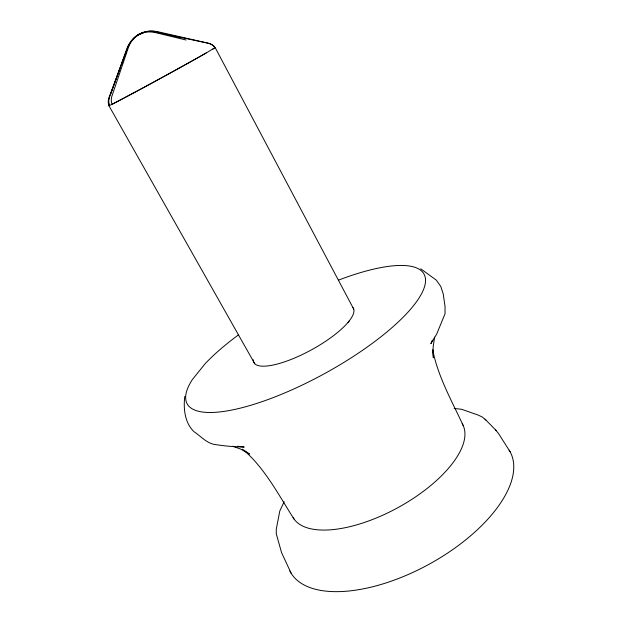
<?xml version="1.0" encoding="UTF-8"?>
<svg xmlns="http://www.w3.org/2000/svg" width="622" height="622" viewBox="0 0 622 622"><rect width="100%" height="100%" fill="white"/><g stroke="black" fill="none" stroke-linecap="round" stroke-linejoin="round"><path stroke-width="0.93" d="M434.599 337.124L433.13 347.185L433.355 357.774L432.64 350.505M184.796 396.377C183.28 408.382 184.68 422.867 193.986 431.668C200.525 435.991 206.014 442.615 213.914 444.341C223.967 445.966 234.043 446.899 244.189 447.047L237.635 446.238M110.592 94.171L120.505 67.331M121.166 65.535L126.118 52.116M432.391 340.203L430.859 343.717L436.737 333.944L445.018 313.815L445.049 306.56L443.222 293.864L440.796 286.478L436.294 280.11L420.744 268.821M284.168 501.736L279.807 510.942L276.269 529.213L276.285 533.824L281.564 552.655L291.205 573.375M348.095 322.764L349.16 320.999M146.209 31.722A29.576 27.803 61.8 0 0 140.619 33.627L137.711 35.104A29.662 27.71 60.8 0 0 126.795 48.843L109.604 96.97A12.331 11.717 57.1 0 0 109.495 105.53L108.904 105.81A12.308 11.942 52.5 0 1 109.13 97.219L127.37 48.438A30.175 28.977 61.2 0 1 136.311 36.099L140.082 33.775A30.167 27.158 61.6 0 1 155.904 32.709L186.056 40.018L157.28 32.041A29.654 25.09 61.7 0 0 141.163 33.223L138.061 34.949A30.237 18.201 61.5 0 0 137.353 35.633M141.108 33.557A30.229 23.068 61 0 0 139.934 33.915L137.812 35.073A30.229 23.535 61.6 0 0 135.961 36.76M137.602 35.135L139.686 34.054A30.237 17.595 61.1 0 1 141.575 33.72M134.406 38.035A30.214 27.251 61.8 0 1 137.633 35.159L139.382 34.226A30.253 10.901 61.2 0 1 140.012 34.194M212.6 49.239L215.173 47.606L353.739 309.134M215.072 47.661L206.193 52.971A60.777 0.785 -28.7 0 1 141.342 88.79L112.046 104.317A12.44 11.359 59.6 0 1 112.046 95.718L128.295 47.816A30.159 26.894 61 0 1 137.602 35.135M112.108 104.286L108.967 105.779L254.802 363.784M138.939 34.28L140.175 33.751A30.206 29.024 60.6 0 1 143.091 32.787M454.138 408.475L461.602 409.276L478.232 415.099L482.361 417.074L485.86 420.006M156.868 32.313L207.826 43.175A12.3 11.95 71 0 1 214.707 47.039L214.707 47.039A12.284 11.732 66.2 0 0 207.919 43.112L158.112 31.792A29.576 27.803 61.8 0 0 147.663 31.442M232.682 446.223L240.465 449.006L249.492 454.052L242.479 449.216M244.539 450.81C265.742 469.618 278.881 495.555 294.089 519.106M495.47 429.794L498.549 433.542L510.087 451.751M485.051 419.189L496.325 430.665M463.087 425.324C451.704 400.708 437.872 376.442 432.648 349.611M338.43 280.164A135.036 39.505 -28.7 0 1 420.293 295.986A135.036 39.505 -28.7 0 1 268.269 399.448A135.036 39.505 -28.7 0 1 192.33 379.599L205.276 363.543A135.036 39.505 -28.7 0 1 238.366 334.947M509.154 450.165A125.224 59.798 -28.7 0 1 429.545 563.991A125.224 59.798 -28.7 0 1 289.86 570.957M462.224 423.706A96.721 42.055 -28.7 0 1 399.036 507.039A96.721 42.055 -28.7 0 1 293.094 517.558M352.977 307.587A56.688 16.475 -28.7 0 1 308.255 351.562A56.688 16.475 -28.7 0 1 253.263 359.741M206.162 52.987A60.676 0.777 -28.7 0 1 155.803 80.938A60.676 0.777 -28.7 0 1 112.092 104.294M144.576 32.367A30.183 29.078 61.4 0 0 140.175 33.743L139.025 34.241L140.105 33.806A30.214 26.964 60.8 0 1 142.835 32.966M153.797 31.823A30.183 29.078 61.4 0 1 155.337 32.025M139.336 34.575A30.245 3.46 61.3 0 0 138.799 34.342L137.54 35.19A30.198 29.11 62 0 0 132.976 39.303M138.636 34.956A30.253 4.222 61.3 0 1 138.698 34.607L138.364 34.785A30.245 11.608 61.4 0 0 137.96 35.314M132.54 40.259A30.214 27.251 61.8 0 1 133.442 39.116M109.2 104.605A12.16 11.686 51.8 0 1 109.021 103.905M108.982 98.906A12.16 11.686 51.8 0 1 109.145 98.206M109.355 97.53A12.16 11.686 51.8 0 1 109.604 96.861"/></g></svg>
